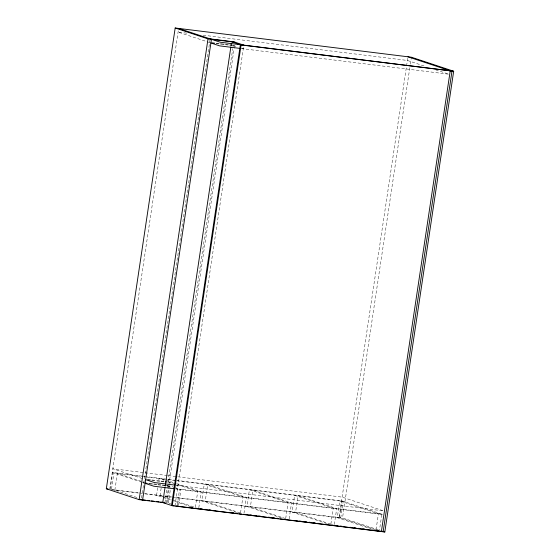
<?xml version="1.0" encoding="UTF-8"?>
<svg xmlns="http://www.w3.org/2000/svg" width="560" height="560" viewBox="0 0 560 560"><rect width="100%" height="100%" fill="white"/><g stroke="black" fill="none" stroke-linecap="round" stroke-linejoin="round"><path stroke-width="0.42" stroke-dasharray="2.8 2.1" d="M109.767 489.188L178.409 29.89M110.131 489.307L112.637 472.549M111.531 488.894L113.911 472.976L166.691 479.507M114.849 490.154L117.355 473.403L144.347 482.349M141.561 497.973L210.042 39.753M157.703 487.781L156.576 495.32L162.337 497.224M158.83 480.235L159.082 478.562L164.017 480.2M161.147 488.201L160.02 495.74L171.535 499.562M164.927 502.565L167.51 485.282M168.028 481.824L232.757 48.72M232.883 47.859L233.401 44.401M166.208 502.992L168.791 485.702L166.215 485.401M168.917 484.841L234.031 49.147M234.164 48.279L234.682 44.821M168.371 502.992L170.625 487.914M174.958 505.897L243.712 45.864M177.254 505.057L179.627 489.139L381.871 514.157L379.491 530.068M178.528 505.484L180.908 489.566L175.504 487.774M195.363 507.297L197.736 491.379L174.706 483.742M198.807 507.724L201.18 491.806L176.512 483.623M240.534 512.883L242.914 496.965L204.253 484.148L201.754 500.906L236.292 512.358M243.978 513.31L246.358 497.392L207.697 484.575L205.198 501.333L240.562 513.058M285.705 518.469L288.085 502.558L249.424 489.734L246.925 506.492L281.47 517.944M289.149 518.896L291.529 502.978L252.868 490.161L250.369 506.919L285.733 518.644M330.876 524.055L333.256 508.144L294.602 495.32L292.096 512.078L326.641 523.53M334.32 524.482L336.7 508.564L298.046 495.747L295.54 512.505L330.904 524.23M407.715 58.254L339.073 517.545L376.397 529.921M339.437 517.664L341.943 500.913L177.17 480.459M378.182 529.802L342.517 517.972L409.829 67.585M410.34 64.127L411.376 57.211M376.047 529.648L378.427 513.73L339.773 500.906L337.267 517.664L371.812 529.116M186.732 33.159L178.08 32.088L209.867 42.63M203.175 35.196L407.386 60.452L425.32 66.395M241.283 48.552L448.959 74.235L435.918 69.909M167.328 475.51L112.819 468.769L142.975 478.765M168.196 475.615L176.848 476.686M177.716 476.791L342.125 497.126L383.698 510.909L176.022 485.226M176.302 480.354L112.266 472.43L144.06 482.972M167.559 479.612L176.211 480.683M177.079 480.788L343.217 501.333L340.711 518.091L174.573 497.546M142.534 482.468L144.263 482.685M166.649 485.716L170.877 486.241M175.476 488.894L383.152 514.577L341.572 500.794M110.992 489.412L138.684 492.842M139.552 492.947L162.05 495.726M165.508 496.153L171.563 496.909M172.431 497.014L342.517 517.972M112.273 489.839L138.229 493.045M145.152 493.906L171.115 497.112M233.24 45.472L237.874 47.005M241.731 48.286L243.271 48.797M162.526 478.989L164.997 479.808M165.816 480.081L173.222 482.531M168.126 481.565L173.887 483.469M167.979 482.146L172.613 483.686M176.47 484.96L178.01 485.471M174.734 487.515L169.603 485.814L167.097 502.572L170.688 503.762M167.433 485.814L171.29 487.095M175.917 488.628L177.464 489.139M172.361 499.835L195.391 507.472M163.156 497.497L171.381 500.227M174.671 501.319L191.121 506.772M115.668 490.427L138.572 498.022"/><path stroke-width="0.84" d="M165.347 502.887L139.139 499.646L106.323 488.761L175.182 28L411.376 57.211L453.677 71.239L384.818 532L172.242 505.708L162.764 502.565L164.955 487.872M139.139 499.646L208.005 38.885L175.182 28M211.449 39.312L142.583 500.073L140.126 499.254M165.214 486.143L230.846 46.991M231.105 45.262L231.364 43.533M240.373 44.709L171.514 505.47L174.118 505.792M172.242 505.708L241.101 44.947L231.623 41.804M383.145 531.79L452.004 71.036L220.199 42.21L178.626 28.427M210.168 38.885L233.793 41.811L243.817 45.136M208.005 38.885L235.067 42.231M241.101 44.947L453.677 71.239M212.156 42.868L214.683 43.176M216.37 43.386L218.904 43.701M220.591 43.911L223.965 44.324M225.652 44.534L228.179 44.849M229.866 45.059L232.4 45.367M239.554 48.342L219.653 45.878L210.686 42.903M147.735 479.647L150.269 479.955M151.956 480.165L154.483 480.48M157.017 480.795L159.544 481.103M161.231 481.313L163.765 481.628M165.452 481.838L167.139 482.041M174.293 485.016L154.392 482.552L145.425 479.577M145.502 483.098L147.196 483.308M148.876 483.518L152.271 483.938M153.937 484.141L156.499 484.463M158.151 484.666L160.727 484.981M162.421 485.191L165.802 485.611M173.747 488.677L153.846 486.22L144.879 483.245M106.323 488.761L108.045 488.971M142.156 499.751L145.537 500.171M147.217 500.374L149.765 500.696M151.431 500.899L153.993 501.214M156.492 501.522L159.068 501.844M160.713 502.047L163.296 502.369M191.016 507.612L192.752 507.829M195.356 508.151L197.82 508.459M200.564 508.795L202.3 509.012M204.904 509.334L206.64 509.544M209.244 509.866L210.98 510.083M213.584 510.405L215.32 510.622M231.812 512.659L233.548 512.876M236.152 513.198L237.888 513.408M245.7 514.374L247.436 514.591M250.04 514.913L251.776 515.13M254.38 515.452L256.116 515.662M258.72 515.984L260.456 516.201M268.268 517.167L270.004 517.384M272.608 517.706L274.344 517.923M276.948 518.245L278.684 518.455M295.176 520.499L296.912 520.709M299.516 521.031L301.252 521.248M304.724 521.675L306.46 521.892M309.064 522.214L310.8 522.431M313.404 522.753L315.14 522.963M317.744 523.285L319.48 523.502M331.611 525L333.333 525.217M335.972 525.539L337.708 525.756M340.312 526.078L342.048 526.295M349.86 527.261L351.596 527.471M354.2 527.793L355.936 528.01M358.54 528.332L360.276 528.549M362.873 528.871L364.609 529.081M372.421 530.047L374.157 530.264M376.761 530.586L378.504 530.803M175.819 506.002L237.475 513.625M239.162 513.835L241.815 514.164M243.502 514.374L278.264 518.672M279.958 518.882L341.621 526.505M343.322 526.715L382.417 531.552M407.932 56.784L450.233 70.812L381.374 531.573L379.715 531.027M382.333 531.174L384.818 532M177.128 505.897L178.402 506.317"/></g></svg>
